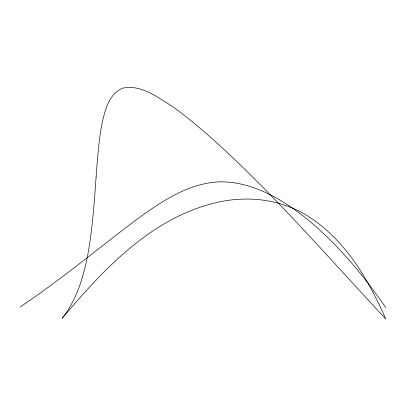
<?xml version="1.0" encoding="UTF-8"?>
<svg xmlns="http://www.w3.org/2000/svg" width="406" height="406" viewBox="0 0 406 406"><rect width="100%" height="100%" fill="white"/><g stroke="black" fill="none" stroke-linecap="round" stroke-linejoin="round"><path stroke-width="0.61" d="M20.3 306.86C60.205 280.15 97.115 249.37 135.381 220.438C160.553 202.158 188.145 182.796 220.417 181.822C252.628 181.797 281.754 198.976 306.271 218.408C337.279 243.681 363.121 274.695 385.7 307.57M96.105 176.849C94.283 202.721 92.451 228.649 87.909 254.217C83.499 276.872 76.759 299.785 62.265 318.192C104.403 268.376 153.214 215.83 219.788 201.848C248.868 195.728 280.282 199.508 305.957 214.947C344.389 238.281 368.13 278.734 385.7 318.898C338.289 268.122 292.528 215.748 242.717 167.262C220.143 145.485 197.037 124.089 171.474 105.819C156.802 96.861 140.293 83.915 122.018 88.31C107.925 95.105 104.555 111.98 101.51 125.855C98.658 142.724 97.344 159.797 96.105 176.849"/></g></svg>
